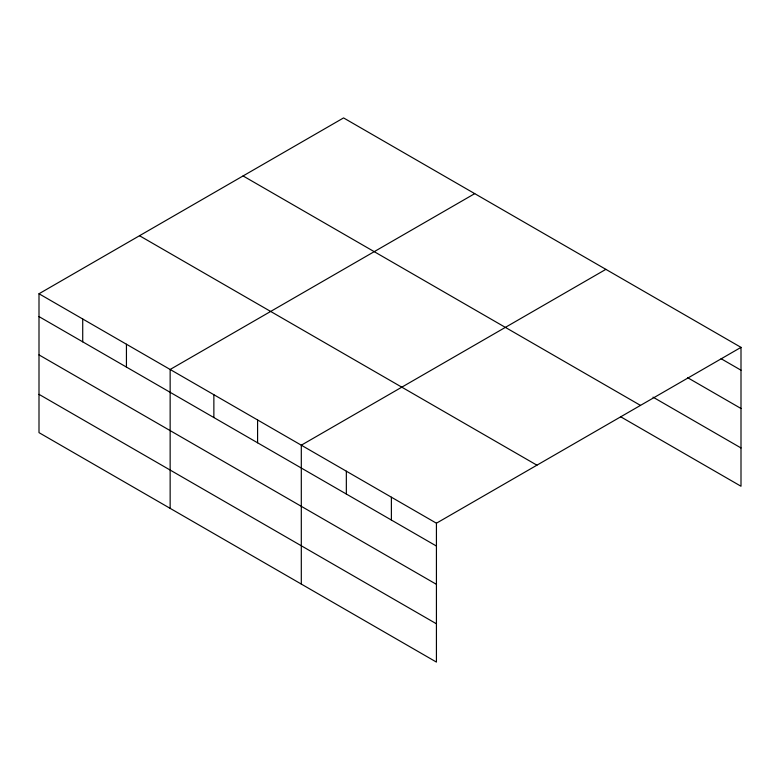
<?xml version="1.0" encoding="UTF-8"?>
<svg xmlns="http://www.w3.org/2000/svg" width="780" height="780" viewBox="0 0 780 780"><rect width="100%" height="100%" fill="white"/><g stroke="black" fill="none" stroke-linecap="round" stroke-linejoin="round"><path stroke-width="1.17" d="M39 293.758L436.43 523.204L436.43 662.083L39 432.637L39 293.758L343.57 117.916L741 347.363L741 486.242L620.539 416.695M474.727 193.635L170.147 369.476L170.147 508.355M605.875 269.353L301.304 445.195L301.304 584.074M436.43 523.204L741 347.363M721.1 358.712L741 370.198M687.58 377.656L741 408.496M653.016 397.147L741 447.954M243.067 175.939L640.487 405.395M139.513 235.726L536.933 465.182M39 316.592L436.43 546.049M39 354.89L436.43 584.337M39 394.339L436.43 623.795M391.385 497.201L391.385 520.045M346.34 471.198L346.34 494.032M257.585 419.952L257.585 442.796M213.866 394.719L213.866 417.553M126.438 344.233L126.438 367.078M82.719 318.991L82.719 341.835"/></g></svg>
